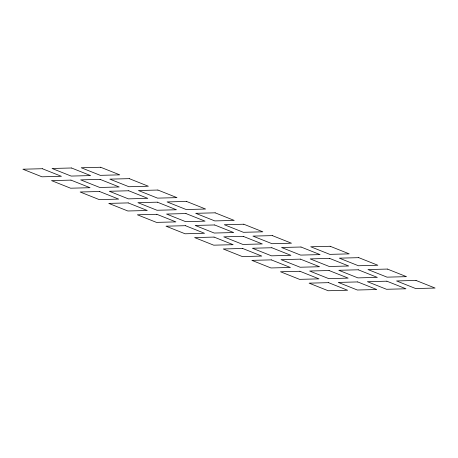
<?xml version="1.0" encoding="UTF-8"?>
<svg xmlns="http://www.w3.org/2000/svg" width="458" height="458" viewBox="0 0 458 458"><rect width="100%" height="100%" fill="white"/><g stroke="black" fill="none" stroke-linecap="round" stroke-linejoin="round"><path stroke-width="0.69" d="M42.342 168.721L22.9 169.214L41.981 176.811L61.418 176.319L42.342 168.721M71.5 167.989L52.057 168.475L71.139 176.072L90.581 175.586L71.5 167.989M100.657 167.256L81.221 167.743L100.296 175.34L119.738 174.847L100.657 167.256M70.961 180.114L51.519 180.607L70.601 188.204L90.037 187.711L70.961 180.114M100.119 179.381L80.677 179.874L99.758 187.465L119.2 186.979L100.119 179.381M129.276 178.649L109.84 179.135L128.916 186.732L148.358 186.24L129.276 178.649M99.581 191.513L80.139 191.999L99.22 199.596L118.662 199.104L99.581 191.513M128.738 190.774L109.302 191.267L128.377 198.864L147.82 198.371L128.738 190.774M157.895 190.041L138.459 190.528L157.541 198.125L176.977 197.638L157.895 190.041M128.2 202.905L108.764 203.392L127.839 210.989L147.281 210.503L128.2 202.905M157.357 202.167L137.921 202.659L157.002 210.256L176.439 209.764L157.357 202.167M186.52 201.434L167.078 201.926L186.16 209.518L205.596 209.031L186.52 201.434M156.819 214.298L137.383 214.791L156.464 222.382L175.901 221.895L156.819 214.298M185.982 213.565L166.54 214.052L185.622 221.649L205.058 221.157L185.982 213.565M215.14 212.827L195.698 213.319L214.779 220.916L234.221 220.424L215.14 212.827M185.438 225.691L166.002 226.183L185.084 233.78L204.52 233.288L185.438 225.691M214.602 224.958L195.16 225.445L214.241 233.042L233.683 232.555L214.602 224.958M243.759 224.22L224.317 224.712L243.398 232.309L262.84 231.817L243.759 224.22M214.063 237.084L194.621 237.576L213.703 245.173L233.139 244.681L214.063 237.084M243.221 236.351L223.779 236.843L242.86 244.435L262.302 243.948L243.221 236.351M272.378 235.618L252.942 236.105L272.018 243.702L291.46 243.209L272.378 235.618M242.683 248.482L223.241 248.969L242.322 256.566L261.764 256.074L242.683 248.482M271.84 247.744L252.404 248.236L271.479 255.833L290.922 255.341L271.84 247.744M300.998 247.011L281.561 247.497L300.643 255.095L320.079 254.608L300.998 247.011M330.161 246.272L310.719 246.765L329.8 254.362L349.236 253.869L330.161 246.272M271.302 259.875L251.866 260.362L270.941 267.959L290.383 267.472L271.302 259.875M300.459 259.136L281.023 259.629L300.105 267.226L319.541 266.733L300.459 259.136M329.623 258.404L310.18 258.896L329.262 266.487L348.698 266.001L329.623 258.404M358.78 257.671L339.338 258.157L358.419 265.755L377.861 265.262L358.78 257.671M299.921 271.268L280.485 271.76L299.566 279.351L319.003 278.865L299.921 271.268M329.084 270.535L309.642 271.022L328.724 278.619L348.16 278.126L329.084 270.535M358.242 269.796L338.8 270.289L357.881 277.886L377.323 277.393L358.242 269.796M387.399 269.064L367.963 269.55L387.039 277.147L406.481 276.661L387.399 269.064M328.541 282.66L309.104 283.153L328.186 290.744L347.622 290.257L328.541 282.66M357.704 281.928L338.262 282.414L357.343 290.011L376.779 289.525L357.704 281.928M386.861 281.189L367.419 281.681L386.5 289.279L405.943 288.786L386.861 281.189M416.019 280.456L396.582 280.949L415.658 288.54L435.1 288.053L416.019 280.456"/></g></svg>
